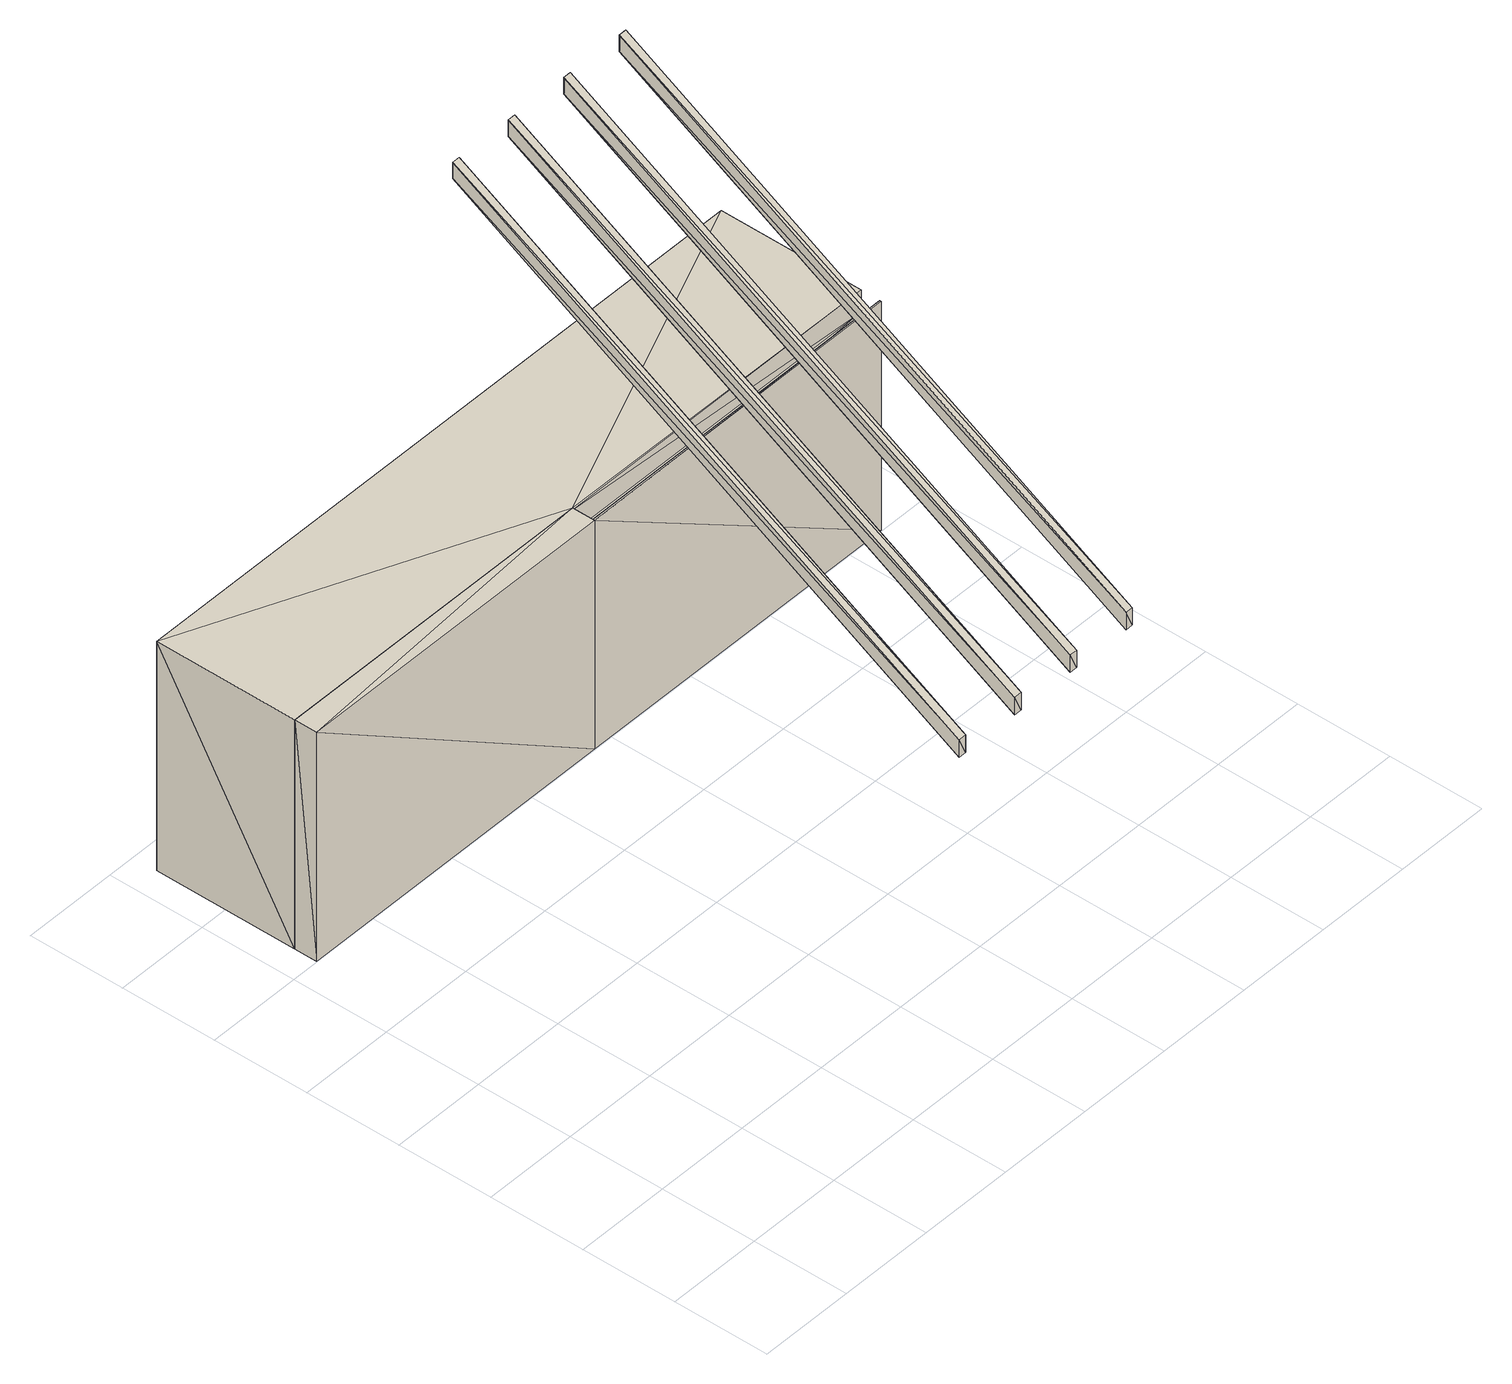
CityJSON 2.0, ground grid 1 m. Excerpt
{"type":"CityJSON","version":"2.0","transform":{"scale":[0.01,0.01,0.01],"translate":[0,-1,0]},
"CityObjects":{
"building1":{"type":"Building","attributes":{"info":{"id":20598,"type":"IfcWallStandardCase","GlobalId":"1$wmdwWPjDYuku_ghVkynE","OwnerHistory":"#12","Name":"Wand-Int-ERDG-5","ObjectPlacement":"#20551","Representation":"#20593","Tag":"623FF5CC-008F-4D9B-BE-AC-E81A16C53080"},"psets":{"Pset_WallCommon":{"ThermalTransmittance":{"id":20607,"class":"IfcPropertySingleValue","value":1.5,"value_type":"IfcThermalTransmittanceMeasure"},"id":20608},"AC_Pset_Name":{"Name":{"id":20615,"class":"IfcPropertySingleValue","value":"Wand-Int-ERDG-5","value_type":"IfcLabel"},"id":20616},"ArchiCADProperties":{"Komplette Element-ID":{"id":20622,"class":"IfcPropertySingleValue","value":"Wand-Int-ERDG-5","value_type":"IfcLabel"},"Kompakte Element-ID":{"id":20623,"class":"IfcPropertySingleValue","value":"Wand-Int-ERDG-5","value_type":"IfcLabel"},"Name des Sachmerkmal-Objekts":{"id":20624,"class":"IfcPropertySingleValue","value_type":"IfcLabel"},"Ursprungsgeschoss":{"id":20625,"class":"IfcPropertySingleValue","value":"Erdgeschoss","value_type":"IfcLabel"},"Raumname":{"id":20626,"class":"IfcPropertySingleValue","value":"Küche","value_type":"IfcLabel"},"Raumnummer":{"id":20627,"class":"IfcPropertySingleValue","value":"6","value_type":"IfcLabel"},"Ebene":{"id":20628,"class":"IfcPropertySingleValue","value":"Innenwände","value_type":"IfcLabel"},"Typ":{"id":20629,"class":"IfcPropertySingleValue","value":"Wand","value_type":"IfcLabel"},"Geschützt":{"id":20630,"class":"IfcPropertySingleValue","value":false,"value_type":"IfcBoolean"},"Baustoff / Mehrschichtiger Aufbau / Profil / Schraffur":{"id":20631,"class":"IfcPropertySingleValue","value":"Leichtbeton 102890359","value_type":"IfcLabel"},"Etikettentext":{"id":20632,"class":"IfcPropertySingleValue","value_type":"IfcLabel"},"Eindeutige ID":{"id":20633,"class":"IfcPropertySingleValue","value_type":"IfcLabel"},"Verknüpfte Änderungen":{"id":20634,"class":"IfcPropertySingleValue","value_type":"IfcLabel"},"Tragende Funktion":{"id":20635,"class":"IfcPropertySingleValue","value":"Nicht definiert","value_type":"IfcLabel"},"Lage":{"id":20636,"class":"IfcPropertySingleValue","value":"Nicht definiert","value_type":"IfcLabel"},"Element-Klassifizierung":{"id":20637,"class":"IfcPropertySingleValue","value":"Wand","value_type":"IfcLabel"},"Umbau-Status":{"id":20638,"class":"IfcPropertySingleValue","value":"Bestand","value_type":"IfcLabel"},"Anzeigen auf Umbau-Filter":{"id":20639,"class":"IfcPropertySingleValue","value":"Alle relevanten Filter","value_type":"IfcLabel"},"Struktur - Typ":{"id":20640,"class":"IfcPropertySingleValue","value":"Einfach","value_type":"IfcLabel"},"ARCHICAD IFC ID":{"id":20641,"class":"IfcPropertySingleValue","value":"1$wmdwWPjDYuku_ghVkynE","value_type":"IfcLabel"},"Externe IFC ID":{"id":20642,"class":"IfcPropertySingleValue","value_type":"IfcLabel"},"Baustoff/Mehrschicht/Profil":{"id":20643,"class":"IfcPropertySingleValue","value":"Leichtbeton 102890359","value_type":"IfcLabel"},"Außenseite Oberfläche":{"id":20644,"class":"IfcPropertySingleValue","value":"Anstrich","value_type":"IfcLabel"},"Innenseite Oberfläche":{"id":20645,"class":"IfcPropertySingleValue","value":"Anstrich","value_type":"IfcLabel"},"Oberfläche Kante":{"id":20646,"class":"IfcPropertySingleValue","value":"Anstrich","value_type":"IfcLabel"},"Äußerer Neigungswinkel":{"id":20647,"class":"IfcPropertySingleValue","value":90,"value_type":"IfcPlaneAngleMeasure"},"Innerer Neigungswinkel":{"id":20648,"class":"IfcPropertySingleValue","value":90,"value_type":"IfcPlaneAngleMeasure"},"Wand Neigungstyp":{"id":20649,"class":"IfcPropertySingleValue","value":"gerade","value_type":"IfcLabel"},"Lage der Referenzlinie":{"id":20650,"class":"IfcPropertySingleValue","value":"Außen","value_type":"IfcLabel"},"Geschoss für Oberkantenverknüpfung":{"id":20651,"class":"IfcPropertySingleValue","value":"Nicht verknüpft","value_type":"IfcLabel"},"Geometriemethode":{"id":20652,"class":"IfcPropertySingleValue","value":"Uni","value_type":"IfcLabel"},"id":20653},"BaseQuantities":{"Length":{"id":20689,"class":"IfcQuantityLength","value":3.5},"Height":{"id":20690,"class":"IfcQuantityLength","value":2.5},"Width":{"id":20691,"class":"IfcQuantityLength","value":0.24},"GrossFootprintArea":{"id":20692,"class":"IfcQuantityArea","value":0.84},"NetFootprintArea":{"id":20693,"class":"IfcQuantityArea","value":0.84},"GrossSideArea":{"id":20694,"class":"IfcQuantityArea","value":8.75},"NetSideArea":{"id":20695,"class":"IfcQuantityArea","value":8.75},"GrossVolume":{"id":20696,"class":"IfcQuantityVolume","value":2.09},"NetVolume":{"id":20697,"class":"IfcQuantityVolume","value":2.09},"id":20698},"ArchiCADQuantities":{"Höhenangabe zum Projekt-Nullpunkt":{"id":20703,"class":"IfcQuantityLength","value":0},"Höhe zu Geschoss":{"id":20704,"class":"IfcQuantityLength","value":0},"Höhe":{"id":20705,"class":"IfcQuantityLength","value":2.5},"Oberflächenbereich":{"id":20706,"class":"IfcQuantityArea","value":8.75},"Netto-Volumen":{"id":20707,"class":"IfcQuantityVolume","value":2.09},"Fläche":{"id":20708,"class":"IfcQuantityArea","value":0.84},"Dicke":{"id":20709,"class":"IfcQuantityLength","value":0.24},"Wandlänge an der Außenseite":{"id":20710,"class":"IfcQuantityLength","value":3.5},"Wandlänge an der Innenseite":{"id":20711,"class":"IfcQuantityLength","value":3.5},"Netto-Oberflächenbereich an der Außenseite":{"id":20712,"class":"IfcQuantityArea","value":8.75},"Netto-Oberflächenbereich an der Innenseite":{"id":20713,"class":"IfcQuantityArea","value":8.75},"Netto-Oberflächenbereich an den Kanten":{"id":20714,"class":"IfcQuantityArea","value":2.79},"Konditionales Volumen":{"id":20715,"class":"IfcQuantityVolume","value":2.09},"Anzahl der Türen":{"id":20716,"class":"IfcQuantityCount","value":0},"Anzahl der Fenster":{"id":20717,"class":"IfcQuantityCount","value":0},"Anzahl der Durchbrüche (Anzahl der leeren Öffnungen)":{"id":20718,"class":"IfcQuantityCount","value":0},"Anzahl der Stützen":{"id":20719,"class":"IfcQuantityCount","value":0},"Kombinierte Breite der Türen":{"id":20720,"class":"IfcQuantityLength","value":0},"Kombinierte Breite der Fenster":{"id":20721,"class":"IfcQuantityLength","value":0},"Wandstärke am Ende":{"id":20722,"class":"IfcQuantityLength","value":0.24},"Minimale Höhe der Wand":{"id":20723,"class":"IfcQuantityLength","value":2.26},"Maximale Höhe der Wand":{"id":20724,"class":"IfcQuantityLength","value":2.5},"Länge der Wand in der Achse":{"id":20725,"class":"IfcQuantityLength","value":3.5},"Fläche der Wand":{"id":20726,"class":"IfcQuantityArea","value":0.84},"Umfang der Wand":{"id":20727,"class":"IfcQuantityLength","value":7.48},"Brutto-Wandoberflächenbereich an der Innenseite":{"id":20728,"class":"IfcQuantityArea","value":8.75},"Brutto-Wandoberflächenbereich an der Außenseite":{"id":20729,"class":"IfcQuantityArea","value":8.75},"Brutto-Volumen der Wand ":{"id":20730,"class":"IfcQuantityVolume","value":2.1},"Analytische Oberfläche der Öffnungen an der Innenseite":{"id":20731,"class":"IfcQuantityArea","value":0},"Analytische Oberfläche der Öffnungen an der Außenseite":{"id":20732,"class":"IfcQuantityArea","value":0},"Analytisches Volumen der Öffnungen in der Wand":{"id":20733,"class":"IfcQuantityVolume","value":0},"Wand-Schichtdicke an der Außenseite":{"id":20734,"class":"IfcQuantityLength","value":0},"Wand-Schichtdicke an der Innenseite":{"id":20735,"class":"IfcQuantityLength","value":0},"Dämmungsschichtdicke":{"id":20736,"class":"IfcQuantityLength","value":0},"Luftschichtdicke":{"id":20737,"class":"IfcQuantityLength","value":0},"Minimale Höhe der Wandschicht an der Außenseite":{"id":20738,"class":"IfcQuantityLength","value":0},"Maximale Höhe der Wandschicht an der Außenseite":{"id":20739,"class":"IfcQuantityLength","value":0},"Minimale Höhe der Wandschicht an der Innenseite":{"id":20740,"class":"IfcQuantityLength","value":0},"Maximale Höhe der Wandschicht an der Innenseite":{"id":20741,"class":"IfcQuantityLength","value":0},"Konditionale Länge an der Außenseite":{"id":20742,"class":"IfcQuantityLength","value":3.5},"Konditionale Länge an der Innenseite":{"id":20743,"class":"IfcQuantityLength","value":3.5},"Konditionaler Oberflächenbereich an der Außenseite":{"id":20744,"class":"IfcQuantityArea","value":8.75},"Konditionaler Oberflächenbereich an der Innenseite":{"id":20745,"class":"IfcQuantityArea","value":8.75},"Wand-Schichtvolumen an der Außenseite":{"id":20746,"class":"IfcQuantityVolume","value":0},"Wand-Schichtvolumen an der Innenseite":{"id":20747,"class":"IfcQuantityVolume","value":0},"Konditionales Schichtvolumen an der Außenseite":{"id":20748,"class":"IfcQuantityVolume","value":0},"Konditionales Wand-Schichtvolumen an der Innenseite":{"id":20749,"class":"IfcQuantityVolume","value":0},"Länge der Referenzlinie":{"id":20750,"class":"IfcQuantityLength","value":3.8},"Abstand zu Ursprungsgeschoss":{"id":20751,"class":"IfcQuantityLength","value":0},"Abstand Oberkante":{"id":20752,"class":"IfcQuantityLength","value":0},"Durchschnittliche Länge":{"id":20753,"class":"IfcQuantityLength","value":3.5},"Oberflächenbereich der Fenster in der Wand":{"id":20754,"class":"IfcQuantityArea","value":0},"Oberflächenbereich der Türen in der Wand":{"id":20755,"class":"IfcQuantityArea","value":0},"Oberflächenbereich der leeren Öffnungen in der Wand":{"id":20756,"class":"IfcQuantityArea","value":0},"Volumen der Stützen":{"id":20757,"class":"IfcQuantityVolume","value":0},"id":20758}}},"geometry":[{"type":"MultiSurface","lod":"2","boundaries":[[[0,1,2]],[[3,0,2]],[[3,2,4]],[[5,3,4]],[[5,4,6]],[[7,5,6]],[[7,6,1]],[[0,7,1]],[[2,1,4]],[[1,6,4]],[[5,0,3]],[[5,7,0]]]}]},
"building2":{"type":"Building","attributes":{"info":{"id":38571,"type":"IfcMember","GlobalId":"20AsUDMgH0JwAitydKgsOm","OwnerHistory":"#12","Name":"Sparren-27","ObjectPlacement":"#38554","Representation":"#38567","Tag":"08446AD9-0161-4E13-8B-5D-20F9D44DB92A"},"psets":{"Pset_BeamCommon":{"Slope":{"id":38576,"class":"IfcPropertySingleValue","value":1718.87,"value_type":"IfcPlaneAngleMeasure"},"IsExternal":{"id":38577,"class":"IfcPropertySingleValue","value":false,"value_type":"IfcBoolean"},"LoadBearing":{"id":38578,"class":"IfcPropertySingleValue","value":true,"value_type":"IfcBoolean"},"id":38579},"AC_Pset_Name":{"Name":{"id":38588,"class":"IfcPropertySingleValue","value":"Sparren-27","value_type":"IfcLabel"},"id":38589},"ArchiCADProperties":{"Komplette Element-ID":{"id":38595,"class":"IfcPropertySingleValue","value":"Sparren-27","value_type":"IfcLabel"},"Kompakte Element-ID":{"id":38596,"class":"IfcPropertySingleValue","value":"Sparren-27","value_type":"IfcLabel"},"Name des Sachmerkmal-Objekts":{"id":38597,"class":"IfcPropertySingleValue","value_type":"IfcLabel"},"Ursprungsgeschoss":{"id":38598,"class":"IfcPropertySingleValue","value":"Dachgeschoss","value_type":"IfcLabel"},"Raumname":{"id":38599,"class":"IfcPropertySingleValue","value":"Galerie","value_type":"IfcLabel"},"Raumnummer":{"id":38600,"class":"IfcPropertySingleValue","value":"7","value_type":"IfcLabel"},"Ebene":{"id":38601,"class":"IfcPropertySingleValue","value":"Dachkonstruktion","value_type":"IfcLabel"},"Typ":{"id":38602,"class":"IfcPropertySingleValue","value":"Objekt","value_type":"IfcLabel"},"Geschützt":{"id":38603,"class":"IfcPropertySingleValue","value":false,"value_type":"IfcBoolean"},"Bibliothekselement-Name":{"id":38604,"class":"IfcPropertySingleValue","value_type":"IfcLabel"},"Baustoff / Mehrschichtiger Aufbau / Profil / Schraffur":{"id":38605,"class":"IfcPropertySingleValue","value":"Solid","value_type":"IfcLabel"},"Etikettentext":{"id":38606,"class":"IfcPropertySingleValue","value_type":"IfcLabel"},"Eindeutige ID":{"id":38607,"class":"IfcPropertySingleValue","value_type":"IfcLabel"},"Verknüpfte Änderungen":{"id":38608,"class":"IfcPropertySingleValue","value_type":"IfcLabel"},"Tragende Funktion":{"id":38609,"class":"IfcPropertySingleValue","value":"Nicht definiert","value_type":"IfcLabel"},"Lage":{"id":38610,"class":"IfcPropertySingleValue","value":"Nicht definiert","value_type":"IfcLabel"},"Element-Klassifizierung":{"id":38611,"class":"IfcPropertySingleValue","value":"Stab / Stabträger","value_type":"IfcLabel"},"Umbau-Status":{"id":38612,"class":"IfcPropertySingleValue","value":"Bestand","value_type":"IfcLabel"},"Anzeigen auf Umbau-Filter":{"id":38613,"class":"IfcPropertySingleValue","value":"Alle relevanten Filter","value_type":"IfcLabel"},"ARCHICAD IFC ID":{"id":38614,"class":"IfcPropertySingleValue","value":"20AsUDMgH0JwAitydKgsOm","value_type":"IfcLabel"},"Externe IFC ID":{"id":38615,"class":"IfcPropertySingleValue","value_type":"IfcLabel"},"Drehwinkel":{"id":38616,"class":"IfcPropertySingleValue","value":90,"value_type":"IfcPlaneAngleMeasure"},"Oberfläche":{"id":38617,"class":"IfcPropertySingleValue","value":"Kiefer","value_type":"IfcLabel"},"id":38618},"ArchiCADQuantities":{"Höhenangabe zum Projekt-Nullpunkt":{"id":38646,"class":"IfcQuantityLength","value":3.2},"Höhe zu Geschoss":{"id":38647,"class":"IfcQuantityLength","value":0.5},"Oberflächenbereich":{"id":38648,"class":"IfcQuantityArea","value":3.08},"Netto-Volumen":{"id":38649,"class":"IfcQuantityVolume","value":0.0813},"Fläche":{"id":38650,"class":"IfcQuantityArea","value":0.4},"Höhe (Z Größe)":{"id":38651,"class":"IfcQuantityLength","value":2.89},"Länge (A)":{"id":38652,"class":"IfcQuantityLength","value":2.5},"Volumen":{"id":38653,"class":"IfcQuantityVolume","value":0.0813},"Breite (B)":{"id":38654,"class":"IfcQuantityLength","value":1},"id":38655}}},"geometry":[{"type":"MultiSurface","lod":"2","boundaries":[[[8,9,10]],[[8,10,11]],[[12,10,13]],[[12,11,10]],[[11,14,8]],[[11,12,14]],[[14,15,9]],[[8,14,9]],[[13,10,9]],[[13,9,15]],[[13,14,12]],[[15,14,13]]]}]},
"building3":{"type":"Building","attributes":{"info":{"id":38694,"type":"IfcMember","GlobalId":"2SfSpj_pX9nvTeCOxeKqTd","OwnerHistory":"#12","Name":"Sparren-28","ObjectPlacement":"#38677","Representation":"#38690","Tag":"29979C4B-420D-4ED2-B5-48-6AE887E69AD4"},"psets":{"Pset_BeamCommon":{"Slope":{"id":38699,"class":"IfcPropertySingleValue","value":1718.87,"value_type":"IfcPlaneAngleMeasure"},"IsExternal":{"id":38700,"class":"IfcPropertySingleValue","value":false,"value_type":"IfcBoolean"},"LoadBearing":{"id":38701,"class":"IfcPropertySingleValue","value":true,"value_type":"IfcBoolean"},"id":38702},"AC_Pset_Name":{"Name":{"id":38711,"class":"IfcPropertySingleValue","value":"Sparren-28","value_type":"IfcLabel"},"id":38712},"ArchiCADProperties":{"Komplette Element-ID":{"id":38718,"class":"IfcPropertySingleValue","value":"Sparren-28","value_type":"IfcLabel"},"Kompakte Element-ID":{"id":38719,"class":"IfcPropertySingleValue","value":"Sparren-28","value_type":"IfcLabel"},"Name des Sachmerkmal-Objekts":{"id":38720,"class":"IfcPropertySingleValue","value_type":"IfcLabel"},"Ursprungsgeschoss":{"id":38721,"class":"IfcPropertySingleValue","value":"Dachgeschoss","value_type":"IfcLabel"},"Raumname":{"id":38722,"class":"IfcPropertySingleValue","value":"Galerie","value_type":"IfcLabel"},"Raumnummer":{"id":38723,"class":"IfcPropertySingleValue","value":"7","value_type":"IfcLabel"},"Ebene":{"id":38724,"class":"IfcPropertySingleValue","value":"Dachkonstruktion","value_type":"IfcLabel"},"Typ":{"id":38725,"class":"IfcPropertySingleValue","value":"Objekt","value_type":"IfcLabel"},"Geschützt":{"id":38726,"class":"IfcPropertySingleValue","value":false,"value_type":"IfcBoolean"},"Bibliothekselement-Name":{"id":38727,"class":"IfcPropertySingleValue","value_type":"IfcLabel"},"Baustoff / Mehrschichtiger Aufbau / Profil / Schraffur":{"id":38728,"class":"IfcPropertySingleValue","value":"Solid","value_type":"IfcLabel"},"Etikettentext":{"id":38729,"class":"IfcPropertySingleValue","value_type":"IfcLabel"},"Eindeutige ID":{"id":38730,"class":"IfcPropertySingleValue","value_type":"IfcLabel"},"Verknüpfte Änderungen":{"id":38731,"class":"IfcPropertySingleValue","value_type":"IfcLabel"},"Tragende Funktion":{"id":38732,"class":"IfcPropertySingleValue","value":"Nicht definiert","value_type":"IfcLabel"},"Lage":{"id":38733,"class":"IfcPropertySingleValue","value":"Nicht definiert","value_type":"IfcLabel"},"Element-Klassifizierung":{"id":38734,"class":"IfcPropertySingleValue","value":"Stab / Stabträger","value_type":"IfcLabel"},"Umbau-Status":{"id":38735,"class":"IfcPropertySingleValue","value":"Bestand","value_type":"IfcLabel"},"Anzeigen auf Umbau-Filter":{"id":38736,"class":"IfcPropertySingleValue","value":"Alle relevanten Filter","value_type":"IfcLabel"},"ARCHICAD IFC ID":{"id":38737,"class":"IfcPropertySingleValue","value":"2SfSpj_pX9nvTeCOxeKqTd","value_type":"IfcLabel"},"Externe IFC ID":{"id":38738,"class":"IfcPropertySingleValue","value_type":"IfcLabel"},"Drehwinkel":{"id":38739,"class":"IfcPropertySingleValue","value":90,"value_type":"IfcPlaneAngleMeasure"},"Oberfläche":{"id":38740,"class":"IfcPropertySingleValue","value":"Kiefer","value_type":"IfcLabel"},"id":38741},"ArchiCADQuantities":{"Höhenangabe zum Projekt-Nullpunkt":{"id":38769,"class":"IfcQuantityLength","value":3.2},"Höhe zu Geschoss":{"id":38770,"class":"IfcQuantityLength","value":0.5},"Oberflächenbereich":{"id":38771,"class":"IfcQuantityArea","value":3.08},"Netto-Volumen":{"id":38772,"class":"IfcQuantityVolume","value":0.0813},"Fläche":{"id":38773,"class":"IfcQuantityArea","value":0.4},"Höhe (Z Größe)":{"id":38774,"class":"IfcQuantityLength","value":2.89},"Länge (A)":{"id":38775,"class":"IfcQuantityLength","value":2.5},"Volumen":{"id":38776,"class":"IfcQuantityVolume","value":0.0813},"Breite (B)":{"id":38777,"class":"IfcQuantityLength","value":1},"id":38778}}},"geometry":[{"type":"MultiSurface","lod":"2","boundaries":[[[16,17,18]],[[16,18,19]],[[20,18,21]],[[20,19,18]],[[19,22,16]],[[19,20,22]],[[22,23,17]],[[16,22,17]],[[21,18,17]],[[21,17,23]],[[21,22,20]],[[23,22,21]]]}]},
"building4":{"type":"Building","attributes":{"info":{"id":38817,"type":"IfcMember","GlobalId":"17MHCgVYn2YPLX56yXUJbL","OwnerHistory":"#12","Name":"Sparren-29","ObjectPlacement":"#38800","Representation":"#38813","Tag":"8B9D9C34-42AA-4C87-A3-E8-C117928F7CD6"},"psets":{"Pset_BeamCommon":{"Slope":{"id":38822,"class":"IfcPropertySingleValue","value":1718.87,"value_type":"IfcPlaneAngleMeasure"},"IsExternal":{"id":38823,"class":"IfcPropertySingleValue","value":false,"value_type":"IfcBoolean"},"LoadBearing":{"id":38824,"class":"IfcPropertySingleValue","value":true,"value_type":"IfcBoolean"},"id":38825},"AC_Pset_Name":{"Name":{"id":38834,"class":"IfcPropertySingleValue","value":"Sparren-29","value_type":"IfcLabel"},"id":38835},"ArchiCADProperties":{"Komplette Element-ID":{"id":38841,"class":"IfcPropertySingleValue","value":"Sparren-29","value_type":"IfcLabel"},"Kompakte Element-ID":{"id":38842,"class":"IfcPropertySingleValue","value":"Sparren-29","value_type":"IfcLabel"},"Name des Sachmerkmal-Objekts":{"id":38843,"class":"IfcPropertySingleValue","value_type":"IfcLabel"},"Ursprungsgeschoss":{"id":38844,"class":"IfcPropertySingleValue","value":"Dachgeschoss","value_type":"IfcLabel"},"Raumname":{"id":38845,"class":"IfcPropertySingleValue","value":"Galerie","value_type":"IfcLabel"},"Raumnummer":{"id":38846,"class":"IfcPropertySingleValue","value":"7","value_type":"IfcLabel"},"Ebene":{"id":38847,"class":"IfcPropertySingleValue","value":"Dachkonstruktion","value_type":"IfcLabel"},"Typ":{"id":38848,"class":"IfcPropertySingleValue","value":"Objekt","value_type":"IfcLabel"},"Geschützt":{"id":38849,"class":"IfcPropertySingleValue","value":false,"value_type":"IfcBoolean"},"Bibliothekselement-Name":{"id":38850,"class":"IfcPropertySingleValue","value_type":"IfcLabel"},"Baustoff / Mehrschichtiger Aufbau / Profil / Schraffur":{"id":38851,"class":"IfcPropertySingleValue","value":"Solid","value_type":"IfcLabel"},"Etikettentext":{"id":38852,"class":"IfcPropertySingleValue","value_type":"IfcLabel"},"Eindeutige ID":{"id":38853,"class":"IfcPropertySingleValue","value_type":"IfcLabel"},"Verknüpfte Änderungen":{"id":38854,"class":"IfcPropertySingleValue","value_type":"IfcLabel"},"Tragende Funktion":{"id":38855,"class":"IfcPropertySingleValue","value":"Nicht definiert","value_type":"IfcLabel"},"Lage":{"id":38856,"class":"IfcPropertySingleValue","value":"Nicht definiert","value_type":"IfcLabel"},"Element-Klassifizierung":{"id":38857,"class":"IfcPropertySingleValue","value":"Stab / Stabträger","value_type":"IfcLabel"},"Umbau-Status":{"id":38858,"class":"IfcPropertySingleValue","value":"Bestand","value_type":"IfcLabel"},"Anzeigen auf Umbau-Filter":{"id":38859,"class":"IfcPropertySingleValue","value":"Alle relevanten Filter","value_type":"IfcLabel"},"ARCHICAD IFC ID":{"id":38860,"class":"IfcPropertySingleValue","value":"17MHCgVYn2YPLX56yXUJbL","value_type":"IfcLabel"},"Externe IFC ID":{"id":38861,"class":"IfcPropertySingleValue","value_type":"IfcLabel"},"Drehwinkel":{"id":38862,"class":"IfcPropertySingleValue","value":90,"value_type":"IfcPlaneAngleMeasure"},"Oberfläche":{"id":38863,"class":"IfcPropertySingleValue","value":"Kiefer","value_type":"IfcLabel"},"id":38864},"ArchiCADQuantities":{"Höhenangabe zum Projekt-Nullpunkt":{"id":38892,"class":"IfcQuantityLength","value":3.2},"Höhe zu Geschoss":{"id":38893,"class":"IfcQuantityLength","value":0.5},"Oberflächenbereich":{"id":38894,"class":"IfcQuantityArea","value":3.08},"Netto-Volumen":{"id":38895,"class":"IfcQuantityVolume","value":0.0813},"Fläche":{"id":38896,"class":"IfcQuantityArea","value":0.4},"Höhe (Z Größe)":{"id":38897,"class":"IfcQuantityLength","value":2.89},"Länge (A)":{"id":38898,"class":"IfcQuantityLength","value":2.5},"Volumen":{"id":38899,"class":"IfcQuantityVolume","value":0.0813},"Breite (B)":{"id":38900,"class":"IfcQuantityLength","value":1},"id":38901}}},"geometry":[{"type":"MultiSurface","lod":"2","boundaries":[[[24,25,26]],[[24,26,27]],[[28,26,29]],[[28,27,26]],[[27,30,24]],[[27,28,30]],[[30,31,25]],[[24,30,25]],[[29,26,25]],[[29,25,31]],[[29,30,28]],[[31,30,29]]]}]},
"building5":{"type":"Building","attributes":{"info":{"id":34191,"type":"IfcSpace","GlobalId":"3$f2p7VyLB7eox67SA_zKE","OwnerHistory":"#12","Name":"1","ObjectPlacement":"#34051","Representation":"#34186","LongName":"Flur","CompositionType":"ELEMENT"},"psets":{"Pset_SpaceThermalRequirements":{"SpaceTemperatureMax":{"id":34195,"class":"IfcPropertySingleValue","value":15,"value_type":"IfcThermodynamicTemperatureMeasure"},"SpaceTemperatureMin":{"id":34196,"class":"IfcPropertySingleValue","value":15,"value_type":"IfcThermodynamicTemperatureMeasure"},"AirConditioning":{"id":34197,"class":"IfcPropertySingleValue","value":false,"value_type":"IfcBoolean"},"SpaceTemperatureSummer":{"id":34198,"class":"IfcPropertySingleValue","value":15,"value_type":"IfcThermodynamicTemperatureMeasure"},"SpaceTemperatureWinter":{"id":34199,"class":"IfcPropertySingleValue","value":15,"value_type":"IfcThermodynamicTemperatureMeasure"},"id":34200},"AC_Pset_Name":{"Name":{"id":34211,"class":"IfcPropertySingleValue","value":"1","value_type":"IfcLabel"},"id":34212},"Pset_SpaceCommon":{"Category":{"id":34218,"class":"IfcPropertySingleValue","value":"Allgemeines","value_type":"IfcLabel"},"id":34219},"ArchiCADProperties":{"Komplette Element-ID":{"id":34225,"class":"IfcPropertySingleValue","value":"1","value_type":"IfcLabel"},"Kompakte Element-ID":{"id":34226,"class":"IfcPropertySingleValue","value":"1","value_type":"IfcLabel"},"Name des Sachmerkmal-Objekts":{"id":34227,"class":"IfcPropertySingleValue","value_type":"IfcLabel"},"Ursprungsgeschoss":{"id":34228,"class":"IfcPropertySingleValue","value":"Erdgeschoss","value_type":"IfcLabel"},"Raumname":{"id":34229,"class":"IfcPropertySingleValue","value":"Flur","value_type":"IfcLabel"},"Raumnummer":{"id":34230,"class":"IfcPropertySingleValue","value":"1","value_type":"IfcLabel"},"Ebene":{"id":34231,"class":"IfcPropertySingleValue","value":"Räume","value_type":"IfcLabel"},"Typ":{"id":34232,"class":"IfcPropertySingleValue","value":"Raumstempel","value_type":"IfcLabel"},"Geschützt":{"id":34233,"class":"IfcPropertySingleValue","value":false,"value_type":"IfcBoolean"},"Bibliothekselement-Name":{"id":34234,"class":"IfcPropertySingleValue","value":"Allgemeiner Raumstempel","value_type":"IfcLabel"},"Etikettentext":{"id":34235,"class":"IfcPropertySingleValue","value_type":"IfcLabel"},"Eindeutige ID":{"id":34236,"class":"IfcPropertySingleValue","value_type":"IfcLabel"},"Verknüpfte Änderungen":{"id":34237,"class":"IfcPropertySingleValue","value_type":"IfcLabel"},"Element-Klassifizierung":{"id":34238,"class":"IfcPropertySingleValue","value":"Raum","value_type":"IfcLabel"},"Umbau-Status":{"id":34239,"class":"IfcPropertySingleValue","value":"Bestand","value_type":"IfcLabel"},"Anzeigen auf Umbau-Filter":{"id":34240,"class":"IfcPropertySingleValue","value":"Alle relevanten Filter","value_type":"IfcLabel"},"ARCHICAD IFC ID":{"id":34241,"class":"IfcPropertySingleValue","value":"3$f2p7VyLB7eox67SA_zKE","value_type":"IfcLabel"},"Externe IFC ID":{"id":34242,"class":"IfcPropertySingleValue","value_type":"IfcLabel"},"Deckschraffur":{"id":34243,"class":"IfcPropertySingleValue","value":"Unnamed","value_type":"IfcLabel"},"Oberfläche":{"id":34244,"class":"IfcPropertySingleValue","value":"Farbe, matt","value_type":"IfcLabel"},"Geschoss für Oberkantenverknüpfung":{"id":34245,"class":"IfcPropertySingleValue","value":"Nicht verknüpft","value_type":"IfcLabel"},"Einheitliche Oberfläche":{"id":34246,"class":"IfcPropertySingleValue","value":true,"value_type":"IfcBoolean"},"Raumkategorie":{"id":34247,"class":"IfcPropertySingleValue","value":"Allgemeines","value_type":"IfcLabel"},"Raumflächen-Code":{"id":34248,"class":"IfcPropertySingleValue","value":"000","value_type":"IfcLabel"},"id":34249},"AC_Pset_Allgemeiner_Raumstempel":{"Raumname":{"id":34278,"class":"IfcPropertySingleValue","value":"Flur","value_type":"IfcLabel"},"Raumnummer":{"id":34279,"class":"IfcPropertySingleValue","value":"1","value_type":"IfcLabel"},"Schriftgröße [mm]":{"id":34280,"class":"IfcPropertySingleValue","value":3,"value_type":"IfcReal"},"Gemessene Fläche":{"id":34281,"class":"IfcPropertySingleValue","value":11.53,"value_type":"IfcReal"},"Anzahl aller Raumecken":{"id":34282,"class":"IfcPropertySingleValue","value":7,"value_type":"IfcReal"},"Anzahl hereinragender Raumecken":{"id":34283,"class":"IfcPropertySingleValue","value":1,"value_type":"IfcReal"},"Oberfläche Umfassungswände":{"id":34284,"class":"IfcPropertySingleValue","value":27.81,"value_type":"IfcReal"},"Fläche der Türen":{"id":34285,"class":"IfcPropertySingleValue","value":7.37,"value_type":"IfcReal"},"Fläche der Fenster":{"id":34286,"class":"IfcPropertySingleValue","value":0,"value_type":"IfcReal"},"Gemessene Nettofläche":{"id":34287,"class":"IfcPropertySingleValue","value":11.53,"value_type":"IfcReal"},"Wandabzugsfläche":{"id":34288,"class":"IfcPropertySingleValue","value":0,"value_type":"IfcReal"},"Fassaden- Abzugsfläche":{"id":34289,"class":"IfcPropertySingleValue","value":0,"value_type":"IfcReal"},"Stützenabzugsfläche":{"id":34290,"class":"IfcPropertySingleValue","value":0,"value_type":"IfcReal"},"Schraffurabzugsfläche":{"id":34291,"class":"IfcPropertySingleValue","value":0,"value_type":"IfcReal"},"Abzugsfläche unter Dach":{"id":34292,"class":"IfcPropertySingleValue","value":0,"value_type":"IfcReal"},"Gesamtabzugsfläche":{"id":34293,"class":"IfcPropertySingleValue","value":0,"value_type":"IfcReal"},"Reduzierte Fläche":{"id":34294,"class":"IfcPropertySingleValue","value":11.53,"value_type":"IfcReal"},"Raumfläche Faktor":{"id":34295,"class":"IfcPropertySingleValue","value":0.97,"value_type":"IfcReal"},"Berechnete Fläche (NRF)":{"id":34296,"class":"IfcPropertySingleValue","value":11.19,"value_type":"IfcReal"},"Raumvolumen":{"id":34297,"class":"IfcPropertySingleValue","value":28.66,"value_type":"IfcReal"},"Begrenzung Oberflächenbereich":{"id":34298,"class":"IfcPropertySingleValue","value":44.15,"value_type":"IfcReal"},"Oberer Oberflächenbereich":{"id":34299,"class":"IfcPropertySingleValue","value":10.81,"value_type":"IfcReal"},"Unterer Oberflächenbereich":{"id":34300,"class":"IfcPropertySingleValue","value":11.53,"value_type":"IfcReal"},"Dach Oberflächenbereich an der Oberseite":{"id":34301,"class":"IfcPropertySingleValue","value":0,"value_type":"IfcReal"},"Dach Oberflächenbereich an der Unterseite":{"id":34302,"class":"IfcPropertySingleValue","value":0,"value_type":"IfcReal"},"Decke Oberflächenbereich an der Oberseite":{"id":34303,"class":"IfcPropertySingleValue","value":0,"value_type":"IfcReal"},"Decke Oberflächenbereich an der Unterseite":{"id":34304,"class":"IfcPropertySingleValue","value":0,"value_type":"IfcReal"},"Unterzug Oberflächenbereich an der Oberseite":{"id":34305,"class":"IfcPropertySingleValue","value":0.722,"value_type":"IfcReal"},"Unterzugoberfläche unten":{"id":34306,"class":"IfcPropertySingleValue","value":0,"value_type":"IfcReal"},"Oberer Oberflächenbereich der Wandeinsätze":{"id":34307,"class":"IfcPropertySingleValue","value":0,"value_type":"IfcReal"},"Oberfläche Wandnischen hinten":{"id":34308,"class":"IfcPropertySingleValue","value":0,"value_type":"IfcReal"},"Seite Oberflächenbereich der Wandeinsätze":{"id":34309,"class":"IfcPropertySingleValue","value":0,"value_type":"IfcReal"},"Zeichensatz 1":{"id":34310,"class":"IfcPropertySingleValue","value":"Arial Westlich","value_type":"IfcLabel"},"Raumpolygon (Brutto, Netto)":{"id":34311,"class":"IfcPropertySingleValue","value":0,"value_type":"IfcReal"},"ID zeigen":{"id":34312,"class":"IfcPropertySingleValue","value":false,"value_type":"IfcBoolean"},"ID zeigen als...":{"id":34313,"class":"IfcPropertySingleValue","value":1,"value_type":"IfcReal"},"Schraffur-Typ":{"id":34314,"class":"IfcPropertySingleValue","value":"Leer","value_type":"IfcLabel"},"Schraffur-Stift":{"id":34315,"class":"IfcPropertySingleValue","value":"Transparent","value_type":"IfcLabel"},"Schraffurhintergrund-Stift":{"id":34316,"class":"IfcPropertySingleValue","value":"Transparent","value_type":"IfcLabel"},"id":34317},"BaseQuantities":{"Height":{"id":34361,"class":"IfcQuantityLength","value":2.5},"FinishCeilingHeight":{"id":34362,"class":"IfcQuantityLength","value":2.5},"FinishFloorHeight":{"id":34363,"class":"IfcQuantityLength","value":0},"ClearHeight":{"id":34364,"class":"IfcQuantityLength","value":2.5},"GrossFloorArea":{"id":34365,"class":"IfcQuantityArea","value":11.53},"NetFloorArea":{"id":34366,"class":"IfcQuantityArea","value":11.19},"SpaceNetFloorAreaBOMA":{"id":34367,"class":"IfcQuantityArea","value":11.19},"SpaceUsableFloorAreaBOMA":{"id":34368,"class":"IfcQuantityArea","value":11.19},"GrossCeilingArea":{"id":34369,"class":"IfcQuantityArea","value":11.53},"NetCeilingArea":{"id":34370,"class":"IfcQuantityArea","value":11.19},"GrossWallArea":{"id":34371,"class":"IfcQuantityArea","value":35.18},"NetWallArea":{"id":34372,"class":"IfcQuantityArea","value":27.81},"GrossPerimeter":{"id":34373,"class":"IfcQuantityLength","value":17.7},"NetPerimeter":{"id":34374,"class":"IfcQuantityLength","value":17.7},"GrossVolume":{"id":34375,"class":"IfcQuantityVolume","value":28.83},"NetVolume":{"id":34376,"class":"IfcQuantityVolume","value":28.66},"id":34377},"ArchiCADQuantities":{"Höhenangabe zum Projekt-Nullpunkt":{"id":34382,"class":"IfcQuantityLength","value":0},"Höhe zu Geschoss":{"id":34383,"class":"IfcQuantityLength","value":0},"Höhe":{"id":34384,"class":"IfcQuantityLength","value":2.5},"Oberflächenbereich":{"id":34385,"class":"IfcQuantityArea","value":11.53},"Netto-Volumen":{"id":34386,"class":"IfcQuantityVolume","value":28.66},"Fläche":{"id":34387,"class":"IfcQuantityArea","value":11.53},"Basislevel":{"id":34388,"class":"IfcQuantityLength","value":0},"Berechnete Fläche (NRF)":{"id":34389,"class":"IfcQuantityArea","value":11.19},"Türen-Oberflächenbereich":{"id":34390,"class":"IfcQuantityArea","value":7.37},"Türen Breite":{"id":34391,"class":"IfcQuantityLength","value":3.67},"Stützenabzugsfläche":{"id":34392,"class":"IfcQuantityArea","value":0},"Schraffurabzugsfläche":{"id":34393,"class":"IfcQuantityArea","value":0},"Niedrige Abzugsfläche":{"id":34394,"class":"IfcQuantityArea","value":0},"Wandabzugsfläche":{"id":34395,"class":"IfcQuantityArea","value":0},"Fußbodendicke":{"id":34396,"class":"IfcQuantityLength","value":0},"Durchbruch Umfang":{"id":34397,"class":"IfcQuantityLength","value":0},"Gemessene Fläche":{"id":34398,"class":"IfcQuantityArea","value":11.53},"Nettofläche":{"id":34399,"class":"IfcQuantityArea","value":11.53},"Nettoumfang":{"id":34400,"class":"IfcQuantityLength","value":17.7},"Anzahl der Unterzüge":{"id":34401,"class":"IfcQuantityCount","value":1},"Anzahl der Stützen":{"id":34402,"class":"IfcQuantityCount","value":0},"Anzahl der Türen":{"id":34403,"class":"IfcQuantityCount","value":4},"Anzahl der Lichtquelle":{"id":34404,"class":"IfcQuantityCount","value":0},"Anzahl der Objekte":{"id":34405,"class":"IfcQuantityCount","value":0},"Anzahl der konkaven Ecken":{"id":34406,"class":"IfcQuantityCount","value":1},"Anzahl der Ecken":{"id":34407,"class":"IfcQuantityCount","value":7},"Anzahl der Wandelemente":{"id":34408,"class":"IfcQuantityCount","value":5},"Anzahl der Fenster":{"id":34409,"class":"IfcQuantityCount","value":0},"Umfang":{"id":34410,"class":"IfcQuantityLength","value":17.7},"Reduzierte Fläche":{"id":34411,"class":"IfcQuantityArea","value":0.97},"Raumflächen Reduzierung":{"id":34412,"class":"IfcQuantityArea","value":11.53},"Abstand Oberkante":{"id":34413,"class":"IfcQuantityLength","value":0},"Abstand zu Ursprungsgeschoss":{"id":34414,"class":"IfcQuantityLength","value":0},"Gesamtabzugsfläche":{"id":34415,"class":"IfcQuantityArea","value":0},"Heizkörpernische Oberflächenbereich hinten":{"id":34416,"class":"IfcQuantityArea","value":0},"Heizkörpernische Oberflächenbereich seitlich":{"id":34417,"class":"IfcQuantityArea","value":0},"Heizkörpernische Oberflächenbereich oben":{"id":34418,"class":"IfcQuantityArea","value":0},"Wand Umfang":{"id":34419,"class":"IfcQuantityLength","value":14.09},"Wand-Oberflächenbereich":{"id":34420,"class":"IfcQuantityArea","value":27.81},"Fenster-Oberflächenbereich":{"id":34421,"class":"IfcQuantityArea","value":0},"Fenster Breite":{"id":34422,"class":"IfcQuantityLength","value":0},"id":34423},"AC_Equantity_Allgemeiner_Raumstempel":{"Raumumfang":{"id":34428,"class":"IfcQuantityLength","value":17.7},"Gesamtlänge aller Bodenkanten":{"id":34429,"class":"IfcQuantityLength","value":0},"Gesamtlänge Raumumfassung":{"id":34430,"class":"IfcQuantityLength","value":14.09},"Summe Öffnungsbreite Türen":{"id":34431,"class":"IfcQuantityLength","value":3.67},"Summe Öffnungsbreite Fenster":{"id":34432,"class":"IfcQuantityLength","value":0},"Höhenkote OK Rohdecke":{"id":34433,"class":"IfcQuantityLength","value":0},"Dicke Bodenaufbau":{"id":34434,"class":"IfcQuantityLength","value":0},"Raumhöhe":{"id":34435,"class":"IfcQuantityLength","value":2.5},"Nettoumfang":{"id":34436,"class":"IfcQuantityLength","value":17.7},"id":34437}}},"geometry":[{"type":"MultiSurface","lod":"2","boundaries":[[[5,32,7]],[[33,5,34]],[[35,5,33]],[[35,32,5]],[[36,33,34]],[[36,34,37]],[[36,38,39]],[[36,40,38]],[[41,42,40]],[[35,33,36]],[[35,36,39]],[[42,38,40]],[[35,39,43]],[[35,43,32]],[[6,7,32]],[[6,32,43]],[[4,5,7]],[[4,7,6]],[[37,34,5]],[[44,3,45]],[[4,37,5]],[[2,44,37]],[[2,37,4]],[[2,3,44]],[[36,44,40]],[[36,37,44]],[[41,44,45]],[[41,40,44]],[[41,45,3]],[[41,3,42]],[[38,42,3]],[[38,3,2]],[[4,39,38]],[[4,38,2]],[[43,4,6]],[[43,39,4]]]}]},
"building6":{"type":"Building","attributes":{"info":{"id":38940,"type":"IfcMember","GlobalId":"2XyYurmzzDOAIoZ52R97Jm","OwnerHistory":"#12","Name":"Sparren-30","ObjectPlacement":"#38923","Representation":"#38936","Tag":"56BAD4E8-0059-4C72-85-8A-9B23D2E15426"},"psets":{"Pset_BeamCommon":{"Slope":{"id":38945,"class":"IfcPropertySingleValue","value":1718.87,"value_type":"IfcPlaneAngleMeasure"},"IsExternal":{"id":38946,"class":"IfcPropertySingleValue","value":false,"value_type":"IfcBoolean"},"LoadBearing":{"id":38947,"class":"IfcPropertySingleValue","value":true,"value_type":"IfcBoolean"},"id":38948},"AC_Pset_Name":{"Name":{"id":38957,"class":"IfcPropertySingleValue","value":"Sparren-30","value_type":"IfcLabel"},"id":38958},"ArchiCADProperties":{"Komplette Element-ID":{"id":38964,"class":"IfcPropertySingleValue","value":"Sparren-30","value_type":"IfcLabel"},"Kompakte Element-ID":{"id":38965,"class":"IfcPropertySingleValue","value":"Sparren-30","value_type":"IfcLabel"},"Name des Sachmerkmal-Objekts":{"id":38966,"class":"IfcPropertySingleValue","value_type":"IfcLabel"},"Ursprungsgeschoss":{"id":38967,"class":"IfcPropertySingleValue","value":"Dachgeschoss","value_type":"IfcLabel"},"Raumname":{"id":38968,"class":"IfcPropertySingleValue","value":"Galerie","value_type":"IfcLabel"},"Raumnummer":{"id":38969,"class":"IfcPropertySingleValue","value":"7","value_type":"IfcLabel"},"Ebene":{"id":38970,"class":"IfcPropertySingleValue","value":"Dachkonstruktion","value_type":"IfcLabel"},"Typ":{"id":38971,"class":"IfcPropertySingleValue","value":"Objekt","value_type":"IfcLabel"},"Geschützt":{"id":38972,"class":"IfcPropertySingleValue","value":false,"value_type":"IfcBoolean"},"Bibliothekselement-Name":{"id":38973,"class":"IfcPropertySingleValue","value_type":"IfcLabel"},"Baustoff / Mehrschichtiger Aufbau / Profil / Schraffur":{"id":38974,"class":"IfcPropertySingleValue","value":"Solid","value_type":"IfcLabel"},"Etikettentext":{"id":38975,"class":"IfcPropertySingleValue","value_type":"IfcLabel"},"Eindeutige ID":{"id":38976,"class":"IfcPropertySingleValue","value_type":"IfcLabel"},"Verknüpfte Änderungen":{"id":38977,"class":"IfcPropertySingleValue","value_type":"IfcLabel"},"Tragende Funktion":{"id":38978,"class":"IfcPropertySingleValue","value":"Nicht definiert","value_type":"IfcLabel"},"Lage":{"id":38979,"class":"IfcPropertySingleValue","value":"Nicht definiert","value_type":"IfcLabel"},"Element-Klassifizierung":{"id":38980,"class":"IfcPropertySingleValue","value":"Stab / Stabträger","value_type":"IfcLabel"},"Umbau-Status":{"id":38981,"class":"IfcPropertySingleValue","value":"Bestand","value_type":"IfcLabel"},"Anzeigen auf Umbau-Filter":{"id":38982,"class":"IfcPropertySingleValue","value":"Alle relevanten Filter","value_type":"IfcLabel"},"ARCHICAD IFC ID":{"id":38983,"class":"IfcPropertySingleValue","value":"2XyYurmzzDOAIoZ52R97Jm","value_type":"IfcLabel"},"Externe IFC ID":{"id":38984,"class":"IfcPropertySingleValue","value_type":"IfcLabel"},"Drehwinkel":{"id":38985,"class":"IfcPropertySingleValue","value":90,"value_type":"IfcPlaneAngleMeasure"},"Oberfläche":{"id":38986,"class":"IfcPropertySingleValue","value":"Kiefer","value_type":"IfcLabel"},"id":38987},"ArchiCADQuantities":{"Höhenangabe zum Projekt-Nullpunkt":{"id":39015,"class":"IfcQuantityLength","value":3.2},"Höhe zu Geschoss":{"id":39016,"class":"IfcQuantityLength","value":0.5},"Oberflächenbereich":{"id":39017,"class":"IfcQuantityArea","value":3.08},"Netto-Volumen":{"id":39018,"class":"IfcQuantityVolume","value":0.0813},"Fläche":{"id":39019,"class":"IfcQuantityArea","value":0.4},"Höhe (Z Größe)":{"id":39020,"class":"IfcQuantityLength","value":2.89},"Länge (A)":{"id":39021,"class":"IfcQuantityLength","value":2.5},"Volumen":{"id":39022,"class":"IfcQuantityVolume","value":0.0813},"Breite (B)":{"id":39023,"class":"IfcQuantityLength","value":1},"id":39024}}},"geometry":[{"type":"MultiSurface","lod":"2","boundaries":[[[46,47,48]],[[46,48,49]],[[50,48,51]],[[50,49,48]],[[49,52,46]],[[49,50,52]],[[52,53,47]],[[46,52,47]],[[51,48,47]],[[51,47,53]],[[51,52,50]],[[53,52,51]]]}]}
},
"vertices":[
[30,501,250],[30,501,0],[380,501,0],[380,501,250],[380,525,0],[380,525,250],[30,525,0],[30,525,250],
[316,600,627],[316,50,310],[324,50,310],[324,600,627],[324,600,609],[324,50,291],[316,600,609],[316,50,291],
[386,600,627],[386,50,310],[394,50,310],[394,600,627],[394,600,609],[394,50,291],[386,600,609],[386,50,291],
[456,600,627],[456,50,310],[464,50,310],[464,600,627],[464,600,609],[464,50,291],[456,600,609],[456,50,291],
[30,675,250],[741,523,250],[380,523,250],[741,675,250],[741,523,226],[380,523,226],[741,501,0],[741,675,0],[741,503,226],[741,503,250],[741,501,250],[30,675,0],[380,503,226],[380,503,250],
[526,600,627],[526,50,310],[534,50,310],[534,600,627],[534,600,609],[534,50,291],[526,600,609],[526,50,291]
]}
